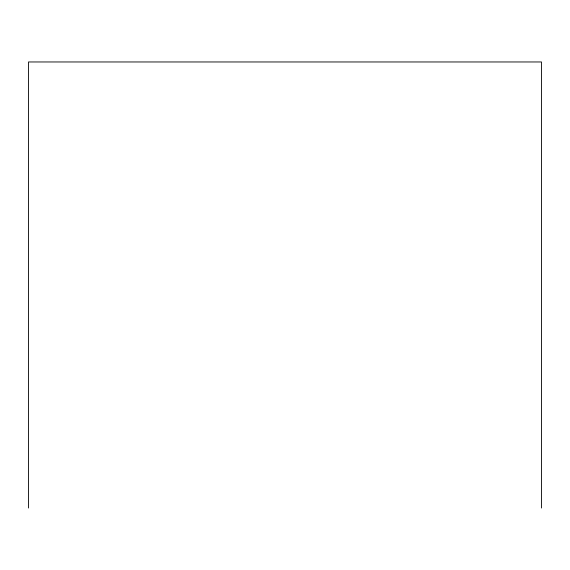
<?xml version="1.0" encoding="UTF-8"?>
<svg xmlns="http://www.w3.org/2000/svg" width="570" height="570" viewBox="0 0 570 570"><rect width="100%" height="100%" fill="white"/><g stroke="black" fill="none" stroke-linecap="round" stroke-linejoin="round"><path stroke-width="0.85" d="M541.5 508.034L541.5 61.966L28.5 61.966L28.5 508.034"/></g></svg>
